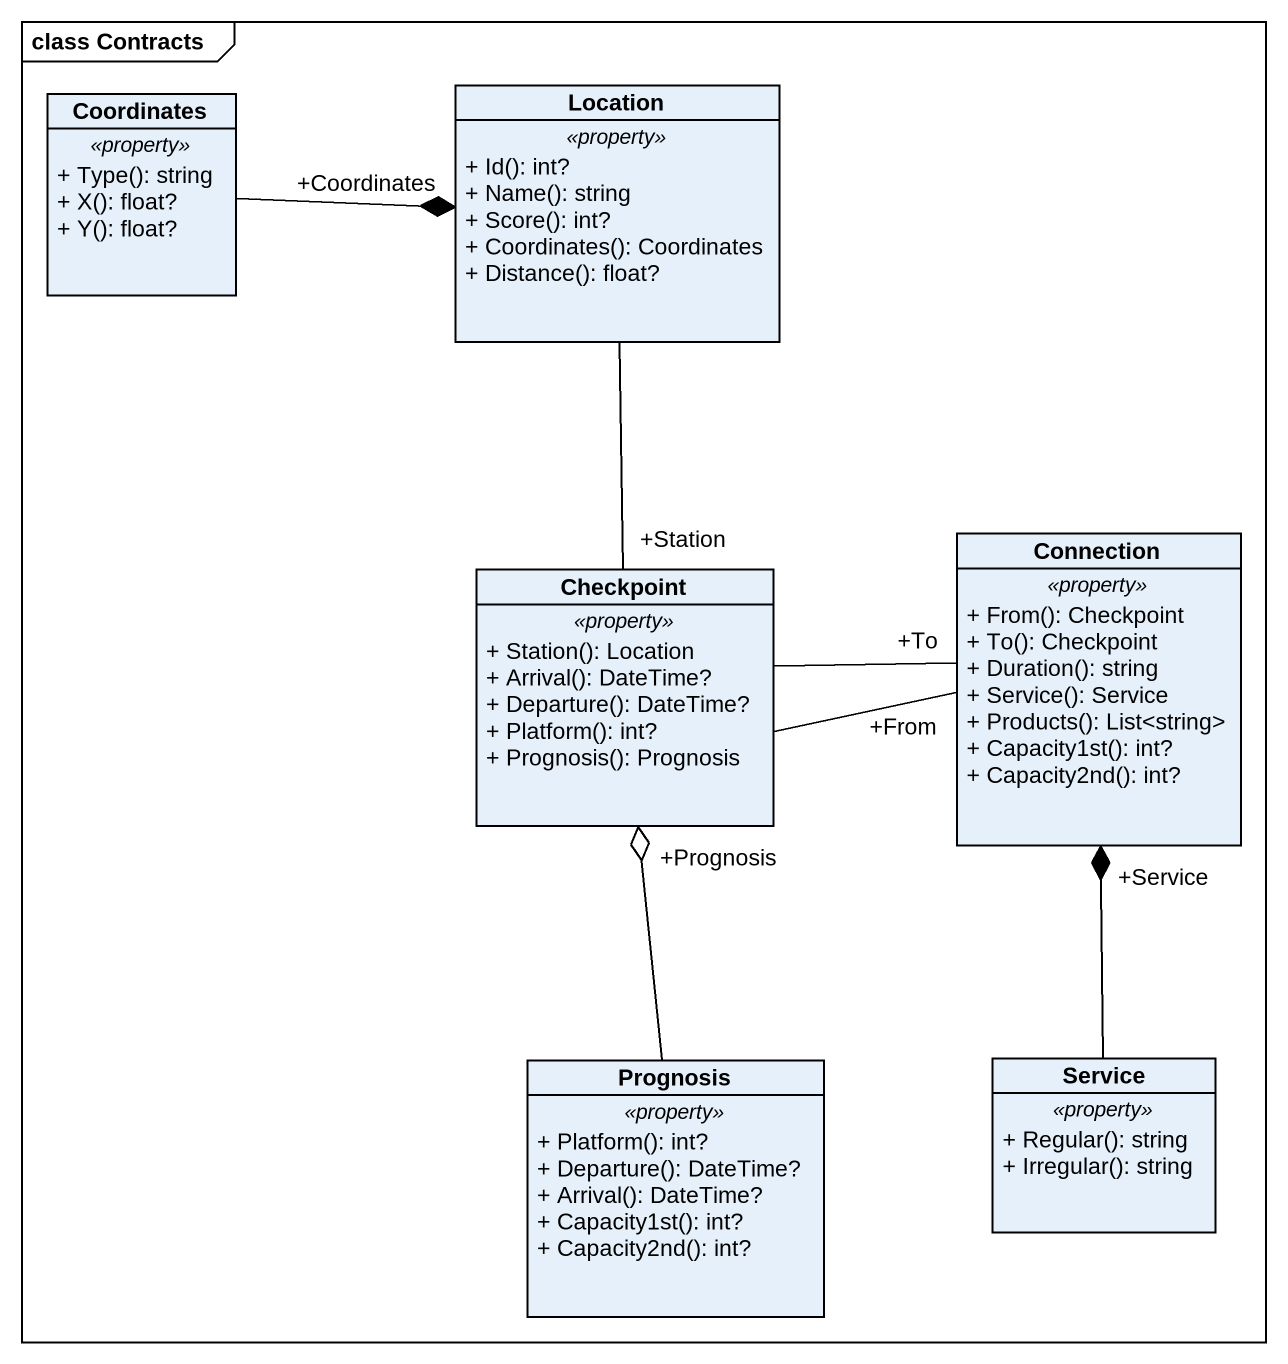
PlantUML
@startuml
mainframe class Contracts
hide circle
hide empty members
skinparam classAttributeIconSize 0
class Coordinates {
  .. <<property>> ..
  + Type(): string
  + X(): float?
  + Y(): float?
}
class Location {
  .. <<property>> ..
  + Id(): int?
  + Name(): string
  + Score(): int?
  + Coordinates(): Coordinates
  + Distance(): float?
}
class Connection {
  .. <<property>> ..
  + From(): Checkpoint
  + To(): Checkpoint
  + Duration(): string
  + Service(): Service
  + Products(): List<string>
  + Capacity1st(): int?
  + Capacity2nd(): int?
}
class Checkpoint {
  .. <<property>> ..
  + Station(): Location
  + Arrival(): DateTime?
  + Departure(): DateTime?
  + Platform(): int?
  + Prognosis(): Prognosis
}
class Prognosis {
  .. <<property>> ..
  + Platform(): int?
  + Departure(): DateTime?
  + Arrival(): DateTime?
  + Capacity1st(): int?
  + Capacity2nd(): int?
}
class Service {
  .. <<property>> ..
  + Regular(): string
  + Irregular(): string
}
Coordinates -right-* "+Coordinates" Location
Checkpoint "+Station" -up- Location
Checkpoint -right- "+To" Connection
Checkpoint -right- "+From" Connection
Prognosis -up-o "+Prognosis" Checkpoint
Service -up-* "+Service" Connection
@enduml
